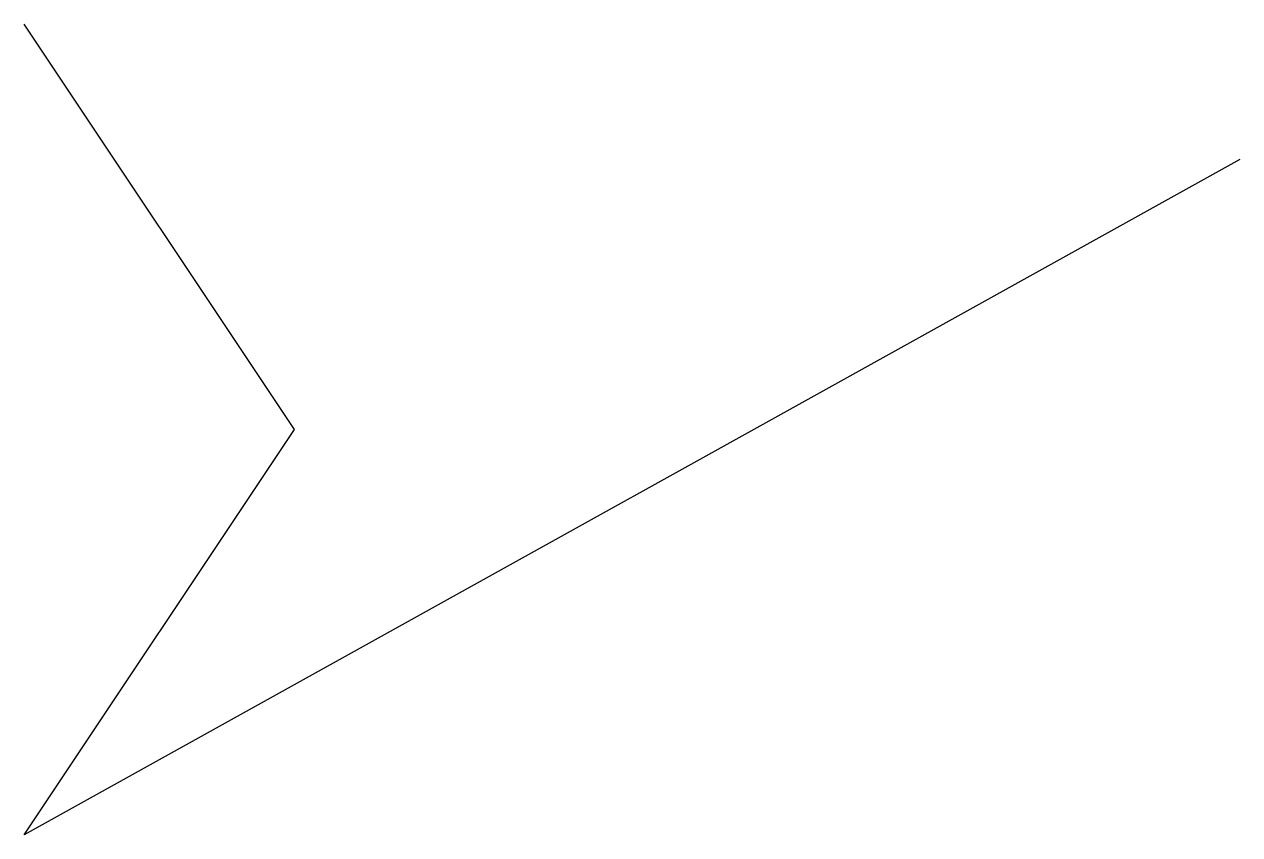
# Model space of a CAD drawing. Header units: millimetres. Extents: x -40 to 50, y 20 to 80.
import ezdxf

# ---------------------------------------------------------------- set-up
doc = ezdxf.new("R2010")
doc.units = ezdxf.units.MM

msp = doc.modelspace()

# ---------------------------------------------------------------- linework, layer by layer
for p, q in [((-20, 50), (-40, 80)), ((50, 70), (-40, 20)), ((-40, 20), (-20, 50))]:
    msp.add_line(p, q)

doc.saveas('drawing.dxf')
